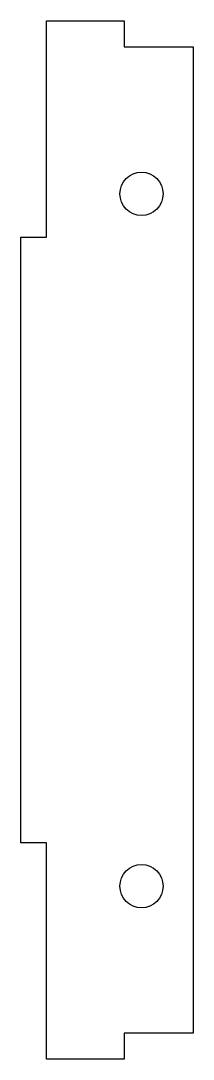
# Model space of a CAD drawing. Header units: millimetres. Extents: x 0 to 20, y 0 to 120.
import ezdxf

# ---------------------------------------------------------------- set-up
doc = ezdxf.new("R2010")
doc.units = ezdxf.units.MM
doc.layers.get('0').update_dxf_attribs({"linetype": 'CONTINUOUS'})

msp = doc.modelspace()

# ---------------------------------------------------------------- linework, layer by layer
msp.add_lwpolyline([(12, 0), (3, 0), (3, 25), (0, 25), (0, 95), (3, 95), (3, 120), (12, 120), (12, 117), (20, 117), (20, 3), (12, 3)], close=True)
for centre in [(14, 100), (14, 20)]:
    msp.add_circle(centre, 2.5)

doc.saveas('drawing.dxf')
